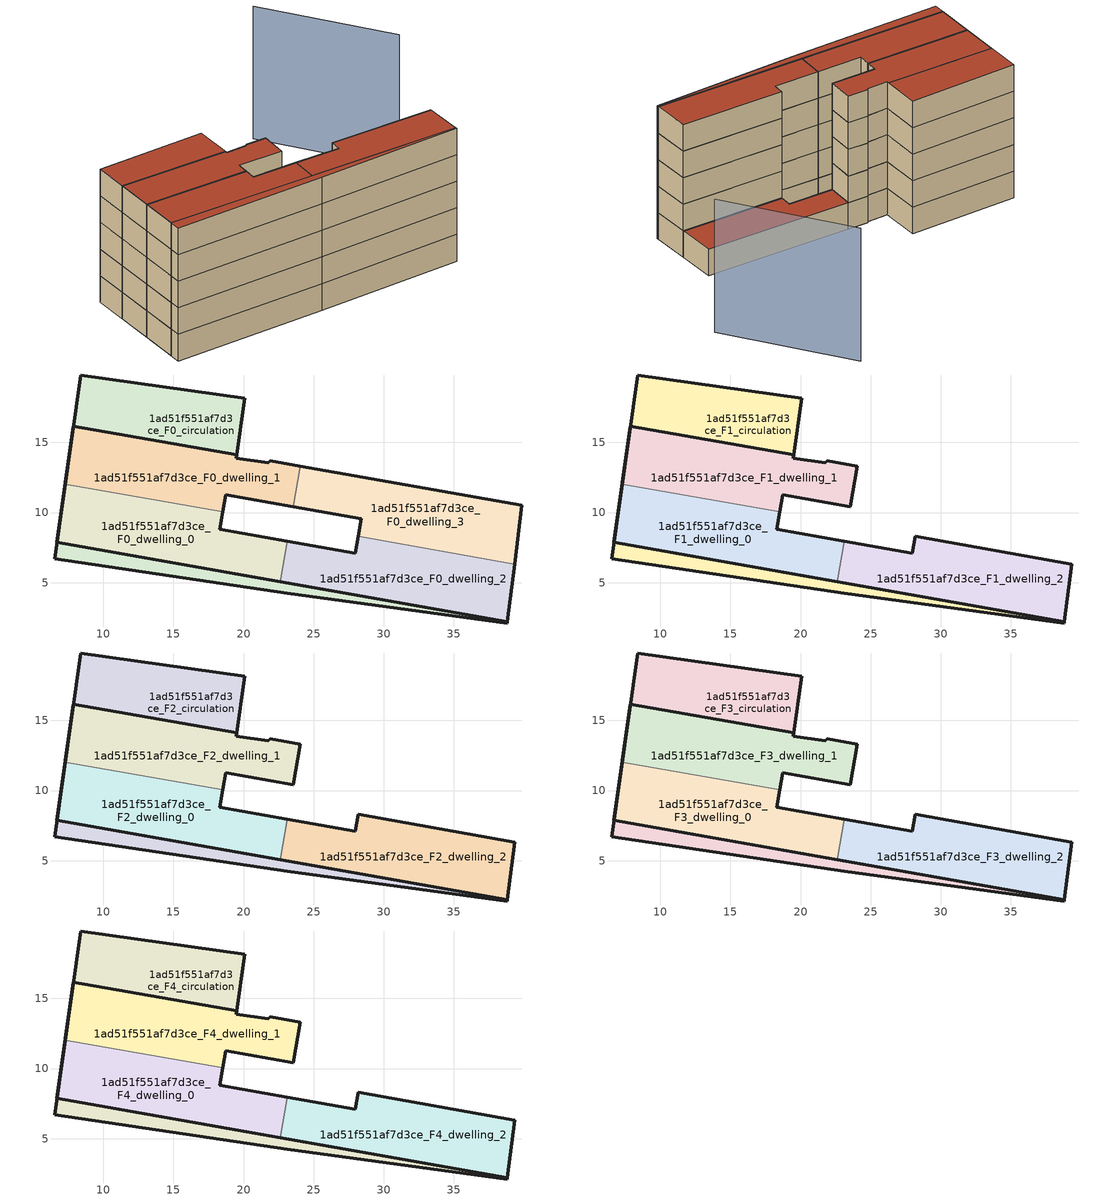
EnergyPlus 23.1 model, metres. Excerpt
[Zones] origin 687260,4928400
1ad51f551af7d3ce_F0_dwelling_0
 floor ground (EU_floor_Construction): 22.61,5.08 23.11,7.97 18.3,8.82 18.52,10.05 7.29,12.03 6.7,7.89 z0
 wall outside (EU_wall_Construction): 18.52,10.05 18.3,8.82 23.11,7.97 / 22.61,5.08 6.7,7.89 7.29,12.03 z0:3
 wall to 1ad51f551af7d3ce_F0_dwelling_2 (EU_wall_Construction): 23.11,7.97 22.61,5.08 z0:3
 wall to 1ad51f551af7d3ce_F0_dwelling_1 (EU_wall_Construction): 7.29,12.03 18.52,10.05 z0:3
1ad51f551af7d3ce_F0_dwelling_1
 floor ground (EU_floor_Construction): 23.55,10.42 24.06,13.3 21.89,13.68 21.78,13.55 19.47,13.88 19.5,14.11 7.88,16.16 7.29,12.03 18.52,10.05 18.73,11.27 z0
 wall outside (EU_wall_Construction): 23.55,10.42 18.73,11.27 18.52,10.05 / 7.29,12.03 7.88,16.16 19.5,14.11 19.47,13.88 21.78,13.55 21.89,13.68 24.06,13.3 z0:3
 wall to 1ad51f551af7d3ce_F0_dwelling_3 (EU_wall_Construction): 24.06,13.3 23.55,10.42 z0:3
1ad51f551af7d3ce_F0_dwelling_2
 floor ground (EU_floor_Construction): 38.81,2.23 39.32,6.33 28.16,8.3 27.95,7.12 23.11,7.97 22.61,5.08 z0
 wall outside (EU_wall_Construction): 39.32,6.33 38.81,2.23 22.61,5.08 / 23.11,7.97 27.95,7.12 28.16,8.3 z0:3
 wall to 1ad51f551af7d3ce_F0_dwelling_3 (EU_wall_Construction): 28.16,8.3 39.32,6.33 z0:3
1ad51f551af7d3ce_F0_dwelling_3
 floor ground (EU_floor_Construction): 39.32,6.33 39.85,10.52 24.06,13.3 23.55,10.42 28.39,9.57 28.16,8.3 z0
 wall outside (EU_wall_Construction): 24.06,13.3 39.85,10.52 39.32,6.33 / 28.16,8.3 28.39,9.57 23.55,10.42 z0:3
 roof outside (EU_roof_Construction): 39.85,10.52 39.32,6.33 28.16,8.3 28.39,9.57 23.55,10.42 24.06,13.3 z3
1ad51f551af7d3ce_F0_circulation
 floor ground (EU_floor_Construction): 38.81,2.23 38.8,2.13 23.1,4.24 6.53,6.71 8.4,19.81 20.09,18.15 19.47,13.88 19.5,14.11 7.88,16.16 6.7,7.89 z0
 wall outside (EU_wall_Construction): 8.4,19.81 6.53,6.71 23.1,4.24 38.8,2.13 38.81,2.23 6.7,7.89 7.88,16.16 19.5,14.11 19.47,13.88 20.09,18.15 8.4,19.81 z0:3
1ad51f551af7d3ce_F1_dwelling_0
 floor to 1ad51f551af7d3ce_F0_dwelling_0 (EU_floor_Construction): 22.61,5.08 23.11,7.97 18.3,8.82 18.52,10.05 7.29,12.03 6.7,7.89 z3
 wall outside (EU_wall_Construction): 18.52,10.05 18.3,8.82 23.11,7.97 / 22.61,5.08 6.7,7.89 7.29,12.03 z3:6
 wall to 1ad51f551af7d3ce_F1_dwelling_2 (EU_wall_Construction): 23.11,7.97 22.61,5.08 z3:6
 wall to 1ad51f551af7d3ce_F1_dwelling_1 (EU_wall_Construction): 7.29,12.03 18.52,10.05 z3:6
1ad51f551af7d3ce_F1_dwelling_1
 floor to 1ad51f551af7d3ce_F0_dwelling_1 (EU_floor_Construction): 23.55,10.42 24.06,13.3 21.89,13.68 21.78,13.55 19.47,13.88 19.5,14.11 7.88,16.16 7.29,12.03 18.52,10.05 18.73,11.27 z3
 wall outside (EU_wall_Construction): 7.29,12.03 7.88,16.16 19.5,14.11 19.47,13.88 21.78,13.55 21.89,13.68 24.06,13.3 23.55,10.42 18.73,11.27 18.52,10.05 z3:6
1ad51f551af7d3ce_F1_dwelling_2
 floor to 1ad51f551af7d3ce_F0_dwelling_2 (EU_floor_Construction): 38.81,2.23 39.32,6.33 28.16,8.3 27.95,7.12 23.11,7.97 22.61,5.08 z3
 wall outside (EU_wall_Construction): 23.11,7.97 27.95,7.12 28.16,8.3 39.32,6.33 38.81,2.23 22.61,5.08 z3:6
1ad51f551af7d3ce_F1_circulation
 floor to 1ad51f551af7d3ce_F0_circulation (EU_floor_Construction): 38.81,2.23 38.8,2.13 23.1,4.24 6.53,6.71 8.4,19.81 20.09,18.15 19.47,13.88 19.5,14.11 7.88,16.16 6.7,7.89 z3
 wall outside (EU_wall_Construction): 8.4,19.81 6.53,6.71 23.1,4.24 38.8,2.13 38.81,2.23 6.7,7.89 7.88,16.16 19.5,14.11 19.47,13.88 20.09,18.15 8.4,19.81 z3:6
1ad51f551af7d3ce_F2_dwelling_0
 floor to 1ad51f551af7d3ce_F1_dwelling_0 (EU_floor_Construction): 22.61,5.08 23.11,7.97 18.3,8.82 18.52,10.05 7.29,12.03 6.7,7.89 z6
 wall outside (EU_wall_Construction): 18.52,10.05 18.3,8.82 23.11,7.97 / 22.61,5.08 6.7,7.89 7.29,12.03 z6:9
 wall to 1ad51f551af7d3ce_F2_dwelling_2 (EU_wall_Construction): 23.11,7.97 22.61,5.08 z6:9
 wall to 1ad51f551af7d3ce_F2_dwelling_1 (EU_wall_Construction): 7.29,12.03 18.52,10.05 z6:9
1ad51f551af7d3ce_F2_dwelling_1
 floor to 1ad51f551af7d3ce_F1_dwelling_1 (EU_floor_Construction): 23.55,10.42 24.06,13.3 21.89,13.68 21.78,13.55 19.47,13.88 19.5,14.11 7.88,16.16 7.29,12.03 18.52,10.05 18.73,11.27 z6
 wall outside (EU_wall_Construction): 7.29,12.03 7.88,16.16 19.5,14.11 19.47,13.88 21.78,13.55 21.89,13.68 24.06,13.3 23.55,10.42 18.73,11.27 18.52,10.05 z6:9
1ad51f551af7d3ce_F2_dwelling_2
 floor to 1ad51f551af7d3ce_F1_dwelling_2 (EU_floor_Construction): 38.81,2.23 39.32,6.33 28.16,8.3 27.95,7.12 23.11,7.97 22.61,5.08 z6
 wall outside (EU_wall_Construction): 23.11,7.97 27.95,7.12 28.16,8.3 39.32,6.33 38.81,2.23 22.61,5.08 z6:9
1ad51f551af7d3ce_F2_circulation
 floor to 1ad51f551af7d3ce_F1_circulation (EU_floor_Construction): 38.81,2.23 38.8,2.13 23.1,4.24 6.53,6.71 8.4,19.81 20.09,18.15 19.47,13.88 19.5,14.11 7.88,16.16 6.7,7.89 z6
 wall outside (EU_wall_Construction): 8.4,19.81 6.53,6.71 23.1,4.24 38.8,2.13 38.81,2.23 6.7,7.89 7.88,16.16 19.5,14.11 19.47,13.88 20.09,18.15 8.4,19.81 z6:9
1ad51f551af7d3ce_F3_dwelling_0
 floor to 1ad51f551af7d3ce_F2_dwelling_0 (EU_floor_Construction): 22.61,5.08 23.11,7.97 18.3,8.82 18.52,10.05 7.29,12.03 6.7,7.89 z9
 wall outside (EU_wall_Construction): 18.52,10.05 18.3,8.82 23.11,7.97 / 22.61,5.08 6.7,7.89 7.29,12.03 z9:12
 wall to 1ad51f551af7d3ce_F3_dwelling_2 (EU_wall_Construction): 23.11,7.97 22.61,5.08 z9:12
 wall to 1ad51f551af7d3ce_F3_dwelling_1 (EU_wall_Construction): 7.29,12.03 18.52,10.05 z9:12
1ad51f551af7d3ce_F3_dwelling_1
 floor to 1ad51f551af7d3ce_F2_dwelling_1 (EU_floor_Construction): 23.55,10.42 24.06,13.3 21.89,13.68 21.78,13.55 19.47,13.88 19.5,14.11 7.88,16.16 7.29,12.03 18.52,10.05 18.73,11.27 z9
 wall outside (EU_wall_Construction): 7.29,12.03 7.88,16.16 19.5,14.11 19.47,13.88 21.78,13.55 21.89,13.68 24.06,13.3 23.55,10.42 18.73,11.27 18.52,10.05 z9:12
1ad51f551af7d3ce_F3_dwelling_2
 floor to 1ad51f551af7d3ce_F2_dwelling_2 (EU_floor_Construction): 38.81,2.23 39.32,6.33 28.16,8.3 27.95,7.12 23.11,7.97 22.61,5.08 z9
 wall outside (EU_wall_Construction): 23.11,7.97 27.95,7.12 28.16,8.3 39.32,6.33 38.81,2.23 22.61,5.08 z9:12
1ad51f551af7d3ce_F3_circulation
 floor to 1ad51f551af7d3ce_F2_circulation (EU_floor_Construction): 38.81,2.23 38.8,2.13 23.1,4.24 6.53,6.71 8.4,19.81 20.09,18.15 19.47,13.88 19.5,14.11 7.88,16.16 6.7,7.89 z9
 wall outside (EU_wall_Construction): 8.4,19.81 6.53,6.71 23.1,4.24 38.8,2.13 38.81,2.23 6.7,7.89 7.88,16.16 19.5,14.11 19.47,13.88 20.09,18.15 8.4,19.81 z9:12
1ad51f551af7d3ce_F4_dwelling_0
 floor to 1ad51f551af7d3ce_F3_dwelling_0 (EU_floor_Construction): 22.61,5.08 23.11,7.97 18.3,8.82 18.52,10.05 7.29,12.03 6.7,7.89 z12
 wall outside (EU_wall_Construction): 18.52,10.05 18.3,8.82 23.11,7.97 / 22.61,5.08 6.7,7.89 7.29,12.03 z12:15
 wall to 1ad51f551af7d3ce_F4_dwelling_2 (EU_wall_Construction): 23.11,7.97 22.61,5.08 z12:15
 wall to 1ad51f551af7d3ce_F4_dwelling_1 (EU_wall_Construction): 7.29,12.03 18.52,10.05 z12:15
 roof outside (EU_roof_Construction): 23.11,7.97 22.61,5.08 6.7,7.89 7.29,12.03 18.52,10.05 18.3,8.82 z15
1ad51f551af7d3ce_F4_dwelling_1
 floor to 1ad51f551af7d3ce_F3_dwelling_1 (EU_floor_Construction): 23.55,10.42 24.06,13.3 21.89,13.68 21.78,13.55 19.47,13.88 19.5,14.11 7.88,16.16 7.29,12.03 18.52,10.05 18.73,11.27 z12
 wall outside (EU_wall_Construction): 7.29,12.03 7.88,16.16 19.5,14.11 19.47,13.88 21.78,13.55 21.89,13.68 24.06,13.3 23.55,10.42 18.73,11.27 18.52,10.05 z12:15
 roof outside (EU_roof_Construction): 24.06,13.3 23.55,10.42 18.73,11.27 18.52,10.05 7.29,12.03 7.88,16.16 19.5,14.11 19.47,13.88 21.78,13.55 21.89,13.68 z15
1ad51f551af7d3ce_F4_dwelling_2
 floor to 1ad51f551af7d3ce_F3_dwelling_2 (EU_floor_Construction): 38.81,2.23 39.32,6.33 28.16,8.3 27.95,7.12 23.11,7.97 22.61,5.08 z12
 wall outside (EU_wall_Construction): 23.11,7.97 27.95,7.12 28.16,8.3 39.32,6.33 38.81,2.23 22.61,5.08 z12:15
 roof outside (EU_roof_Construction): 39.32,6.33 38.81,2.23 22.61,5.08 23.11,7.97 27.95,7.12 28.16,8.3 z15
1ad51f551af7d3ce_F4_circulation
 floor to 1ad51f551af7d3ce_F3_circulation (EU_floor_Construction): 38.81,2.23 38.8,2.13 23.1,4.24 6.53,6.71 8.4,19.81 20.09,18.15 19.47,13.88 19.5,14.11 7.88,16.16 6.7,7.89 z12
 wall outside (EU_wall_Construction): 8.4,19.81 6.53,6.71 23.1,4.24 38.8,2.13 38.81,2.23 6.7,7.89 7.88,16.16 19.5,14.11 19.47,13.88 20.09,18.15 8.4,19.81 z12:15
 roof outside (EU_roof_Construction): 38.8,2.13 38.81,2.23 6.7,7.89 7.88,16.16 19.5,14.11 19.47,13.88 20.09,18.15 8.4,19.81 6.53,6.71 23.1,4.24 z15
shading: 46.49,18.57 39.73,32.06 z0:15
[Building]
EU S2 Campaign: North Axis=0; Terrain=City; Solar Distribution=FullExterior
[Site:Location]
Bologna: Latitude=44.5; Longitude=11.25; Time Zone=1; Elevation=37
[SizingPeriod:WeatherFileDays]
AnnualSizingPeriod: Begin Month=1; Begin Day of Month=1; End Month=12; End Day of Month=31; Day of Week for Start Day=Monday; Use Weather File Daylight Saving Period=No; Use Weather File Rain and Snow Indicators=No
[MATERIAL]
EU_InternalMass_Material: Roughness=MediumRough; Thickness=0.1; Conductivity=1; Density=1800; Specific Heat=900; Thermal Absorptance=0.9; Solar Absorptance=0.7; Visible Absorptance=0.7
[MATERIAL:NOMASS] Roughness=MediumRough; Thermal Absorptance=0.9; Solar Absorptance=0.7; Visible Absorptance=0.7
Name | Thermal Resistance
EU_wall_NoMass | 0.905828
EU_roof_NoMass | 0.37593
EU_floor_NoMass | 0.67114
[CONSTRUCTION]
EU_wall_Construction: EU_wall_NoMass
EU_roof_Construction: EU_roof_NoMass
EU_floor_Construction: EU_floor_NoMass
EU_InternalMass_Construction: EU_InternalMass_Material
[ZONE] Type=1; Multiplier=1; Ceiling Height=autocalculate; Floor Area=autocalculate; Part of Total Floor Area=Yes
Name | Volume
1ad51f551af7d3ce_F0_dwelling_0; 1ad51f551af7d3ce_F1_dwelling_0; 1ad51f551af7d3ce_F2_dwelling_0; 1ad51f551af7d3ce_F3_dwelling_0; 1ad51f551af7d3ce_F4_dwelling_0; 1ad51f551af7d3ce_F0_dwelling_2; 1ad51f551af7d3ce_F1_dwelling_2; 1ad51f551af7d3ce_F2_dwelling_2; 1ad51f551af7d3ce_F3_dwelling_2; 1ad51f551af7d3ce_F4_dwelling_2 | 185
1ad51f551af7d3ce_F0_dwelling_1; 1ad51f551af7d3ce_F1_dwelling_1; 1ad51f551af7d3ce_F2_dwelling_1; 1ad51f551af7d3ce_F3_dwelling_1; 1ad51f551af7d3ce_F4_dwelling_1 | 185.027
1ad51f551af7d3ce_F0_dwelling_3 | 185.028
1ad51f551af7d3ce_F0_circulation; 1ad51f551af7d3ce_F1_circulation; 1ad51f551af7d3ce_F2_circulation; 1ad51f551af7d3ce_F3_circulation; 1ad51f551af7d3ce_F4_circulation | 206.543
[INTERNALMASS] Construction=EU_InternalMass_Construction
Name | Zone or ZoneList | Surface Area
1ad51f551af7d3ce_F0_dwelling_0_EU_InternalMass | 1ad51f551af7d3ce_F0_dwelling_0 | 61.6731
1ad51f551af7d3ce_F0_dwelling_1_EU_InternalMass | 1ad51f551af7d3ce_F0_dwelling_1 | 61.6731
1ad51f551af7d3ce_F0_dwelling_2_EU_InternalMass | 1ad51f551af7d3ce_F0_dwelling_2 | 61.6731
1ad51f551af7d3ce_F0_dwelling_3_EU_InternalMass | 1ad51f551af7d3ce_F0_dwelling_3 | 61.6731
1ad51f551af7d3ce_F1_dwelling_0_EU_InternalMass | 1ad51f551af7d3ce_F1_dwelling_0 | 123.346
1ad51f551af7d3ce_F1_dwelling_1_EU_InternalMass | 1ad51f551af7d3ce_F1_dwelling_1 | 61.6731
1ad51f551af7d3ce_F1_dwelling_2_EU_InternalMass | 1ad51f551af7d3ce_F1_dwelling_2 | 61.6731
1ad51f551af7d3ce_F2_dwelling_0_EU_InternalMass | 1ad51f551af7d3ce_F2_dwelling_0 | 123.346
1ad51f551af7d3ce_F2_dwelling_1_EU_InternalMass | 1ad51f551af7d3ce_F2_dwelling_1 | 61.6731
1ad51f551af7d3ce_F2_dwelling_2_EU_InternalMass | 1ad51f551af7d3ce_F2_dwelling_2 | 61.6731
1ad51f551af7d3ce_F3_dwelling_0_EU_InternalMass | 1ad51f551af7d3ce_F3_dwelling_0 | 123.346
1ad51f551af7d3ce_F3_dwelling_1_EU_InternalMass | 1ad51f551af7d3ce_F3_dwelling_1 | 61.6731
1ad51f551af7d3ce_F3_dwelling_2_EU_InternalMass | 1ad51f551af7d3ce_F3_dwelling_2 | 61.6731
1ad51f551af7d3ce_F4_dwelling_0_EU_InternalMass | 1ad51f551af7d3ce_F4_dwelling_0 | 123.346
1ad51f551af7d3ce_F4_dwelling_1_EU_InternalMass | 1ad51f551af7d3ce_F4_dwelling_1 | 61.6731
1ad51f551af7d3ce_F4_dwelling_2_EU_InternalMass | 1ad51f551af7d3ce_F4_dwelling_2 | 61.6731
[OTHEREQUIPMENT] Fuel Type=Electricity; Design Level Calculation Method=Watts/Area; Power per Zone Floor Area=1; Fraction Latent=0; Fraction Radiant=0; Fraction Lost=0; Carbon Dioxide Generation Rate=0; EndUse Subcategory=EU_Step8_InternalGains
Name | Zone or ZoneList or Space or SpaceList | Schedule
EU_Step8_InternalGain_1ad51f551af7d3ce_F0_dwelling_0_f000 | 1ad51f551af7d3ce_F0_dwelling_0 | EU_Step8_GainSchedule_1ad51f551af7d3ce_F0_dwelling_0_f000
EU_Step8_InternalGain_1ad51f551af7d3ce_F0_dwelling_1_f000 | 1ad51f551af7d3ce_F0_dwelling_1 | EU_Step8_GainSchedule_1ad51f551af7d3ce_F0_dwelling_1_f000
EU_Step8_InternalGain_1ad51f551af7d3ce_F0_dwelling_2_f000 | 1ad51f551af7d3ce_F0_dwelling_2 | EU_Step8_GainSchedule_1ad51f551af7d3ce_F0_dwelling_2_f000
EU_Step8_InternalGain_1ad51f551af7d3ce_F0_dwelling_3_f000 | 1ad51f551af7d3ce_F0_dwelling_3 | EU_Step8_GainSchedule_1ad51f551af7d3ce_F0_dwelling_3_f000
EU_Step8_InternalGain_1ad51f551af7d3ce_F1_dwelling_0_f000 | 1ad51f551af7d3ce_F1_dwelling_0 | EU_Step8_GainSchedule_1ad51f551af7d3ce_F1_dwelling_0_f000
EU_Step8_InternalGain_1ad51f551af7d3ce_F1_dwelling_1_f000 | 1ad51f551af7d3ce_F1_dwelling_1 | EU_Step8_GainSchedule_1ad51f551af7d3ce_F1_dwelling_1_f000
EU_Step8_InternalGain_1ad51f551af7d3ce_F1_dwelling_2_f000 | 1ad51f551af7d3ce_F1_dwelling_2 | EU_Step8_GainSchedule_1ad51f551af7d3ce_F1_dwelling_2_f000
EU_Step8_InternalGain_1ad51f551af7d3ce_F2_dwelling_0_f000 | 1ad51f551af7d3ce_F2_dwelling_0 | EU_Step8_GainSchedule_1ad51f551af7d3ce_F2_dwelling_0_f000
EU_Step8_InternalGain_1ad51f551af7d3ce_F2_dwelling_1_f000 | 1ad51f551af7d3ce_F2_dwelling_1 | EU_Step8_GainSchedule_1ad51f551af7d3ce_F2_dwelling_1_f000
EU_Step8_InternalGain_1ad51f551af7d3ce_F2_dwelling_2_f000 | 1ad51f551af7d3ce_F2_dwelling_2 | EU_Step8_GainSchedule_1ad51f551af7d3ce_F2_dwelling_2_f000
EU_Step8_InternalGain_1ad51f551af7d3ce_F3_dwelling_0_f000 | 1ad51f551af7d3ce_F3_dwelling_0 | EU_Step8_GainSchedule_1ad51f551af7d3ce_F3_dwelling_0_f000
EU_Step8_InternalGain_1ad51f551af7d3ce_F3_dwelling_1_f000 | 1ad51f551af7d3ce_F3_dwelling_1 | EU_Step8_GainSchedule_1ad51f551af7d3ce_F3_dwelling_1_f000
EU_Step8_InternalGain_1ad51f551af7d3ce_F3_dwelling_2_f000 | 1ad51f551af7d3ce_F3_dwelling_2 | EU_Step8_GainSchedule_1ad51f551af7d3ce_F3_dwelling_2_f000
EU_Step8_InternalGain_1ad51f551af7d3ce_F4_dwelling_0_f000 | 1ad51f551af7d3ce_F4_dwelling_0 | EU_Step8_GainSchedule_1ad51f551af7d3ce_F4_dwelling_0_f000
EU_Step8_InternalGain_1ad51f551af7d3ce_F4_dwelling_1_f000 | 1ad51f551af7d3ce_F4_dwelling_1 | EU_Step8_GainSchedule_1ad51f551af7d3ce_F4_dwelling_1_f000
EU_Step8_InternalGain_1ad51f551af7d3ce_F4_dwelling_2_f000 | 1ad51f551af7d3ce_F4_dwelling_2 | EU_Step8_GainSchedule_1ad51f551af7d3ce_F4_dwelling_2_f000
[ZONEINFILTRATION:DESIGNFLOWRATE] Schedule=EU_AlwaysOn; Design Flow Rate Calculation Method=Flow/Area; Flow Rate per Floor Area=0.0005; Constant Term Coefficient=1; Temperature Term Coefficient=0; Velocity Term Coefficient=0; Velocity Squared Term Coefficient=0
Name | Zone or ZoneList or Space or SpaceList
EU_Circulation_Infiltration_1ad51f551af7d3ce_F0_circulation | 1ad51f551af7d3ce_F0_circulation
EU_Circulation_Infiltration_1ad51f551af7d3ce_F1_circulation | 1ad51f551af7d3ce_F1_circulation
EU_Circulation_Infiltration_1ad51f551af7d3ce_F2_circulation | 1ad51f551af7d3ce_F2_circulation
EU_Circulation_Infiltration_1ad51f551af7d3ce_F3_circulation | 1ad51f551af7d3ce_F3_circulation
EU_Circulation_Infiltration_1ad51f551af7d3ce_F4_circulation | 1ad51f551af7d3ce_F4_circulation
[ZONEVENTILATION:DESIGNFLOWRATE] Schedule=EU_AlwaysOn; Design Flow Rate Calculation Method=AirChanges/Hour; Air Changes per Hour=0.73129; Ventilation Type=Natural; Fan Pressure Rise=0; Fan Total Efficiency=1; Constant Term Coefficient=1; Temperature Term Coefficient=0; Velocity Term Coefficient=0; Velocity Squared Term Coefficient=0; Minimum Indoor Temperature=-100; Maximum Indoor Temperature=100; Delta Temperature=-100; Minimum Outdoor Temperature=-100; Maximum Outdoor Temperature=100; Maximum Wind Speed=40
Name | Zone or ZoneList or Space or SpaceList
EU_ConstantAir_1ad51f551af7d3ce_F0_dwelling_0 | 1ad51f551af7d3ce_F0_dwelling_0
EU_ConstantAir_1ad51f551af7d3ce_F0_dwelling_1 | 1ad51f551af7d3ce_F0_dwelling_1
EU_ConstantAir_1ad51f551af7d3ce_F0_dwelling_2 | 1ad51f551af7d3ce_F0_dwelling_2
EU_ConstantAir_1ad51f551af7d3ce_F0_dwelling_3 | 1ad51f551af7d3ce_F0_dwelling_3
EU_ConstantAir_1ad51f551af7d3ce_F1_dwelling_0 | 1ad51f551af7d3ce_F1_dwelling_0
EU_ConstantAir_1ad51f551af7d3ce_F1_dwelling_1 | 1ad51f551af7d3ce_F1_dwelling_1
EU_ConstantAir_1ad51f551af7d3ce_F1_dwelling_2 | 1ad51f551af7d3ce_F1_dwelling_2
EU_ConstantAir_1ad51f551af7d3ce_F2_dwelling_0 | 1ad51f551af7d3ce_F2_dwelling_0
EU_ConstantAir_1ad51f551af7d3ce_F2_dwelling_1 | 1ad51f551af7d3ce_F2_dwelling_1
EU_ConstantAir_1ad51f551af7d3ce_F2_dwelling_2 | 1ad51f551af7d3ce_F2_dwelling_2
EU_ConstantAir_1ad51f551af7d3ce_F3_dwelling_0 | 1ad51f551af7d3ce_F3_dwelling_0
EU_ConstantAir_1ad51f551af7d3ce_F3_dwelling_1 | 1ad51f551af7d3ce_F3_dwelling_1
EU_ConstantAir_1ad51f551af7d3ce_F3_dwelling_2 | 1ad51f551af7d3ce_F3_dwelling_2
EU_ConstantAir_1ad51f551af7d3ce_F4_dwelling_0 | 1ad51f551af7d3ce_F4_dwelling_0
EU_ConstantAir_1ad51f551af7d3ce_F4_dwelling_1 | 1ad51f551af7d3ce_F4_dwelling_1
EU_ConstantAir_1ad51f551af7d3ce_F4_dwelling_2 | 1ad51f551af7d3ce_F4_dwelling_2
[HVACTEMPLATE:THERMOSTAT] Constant Heating Setpoint=20; Constant Cooling Setpoint=50
EU_HeatOnly_1ad51f551af7d3ce_F0_dwelling_0; EU_HeatOnly_1ad51f551af7d3ce_F0_dwelling_1; EU_HeatOnly_1ad51f551af7d3ce_F0_dwelling_2; EU_HeatOnly_1ad51f551af7d3ce_F0_dwelling_3; EU_HeatOnly_1ad51f551af7d3ce_F1_dwelling_0; EU_HeatOnly_1ad51f551af7d3ce_F1_dwelling_1; EU_HeatOnly_1ad51f551af7d3ce_F1_dwelling_2; EU_HeatOnly_1ad51f551af7d3ce_F2_dwelling_0; EU_HeatOnly_1ad51f551af7d3ce_F2_dwelling_1; EU_HeatOnly_1ad51f551af7d3ce_F2_dwelling_2; EU_HeatOnly_1ad51f551af7d3ce_F3_dwelling_0; EU_HeatOnly_1ad51f551af7d3ce_F3_dwelling_1; EU_HeatOnly_1ad51f551af7d3ce_F3_dwelling_2; EU_HeatOnly_1ad51f551af7d3ce_F4_dwelling_0; EU_HeatOnly_1ad51f551af7d3ce_F4_dwelling_1; EU_HeatOnly_1ad51f551af7d3ce_F4_dwelling_2
[HVACTEMPLATE:ZONE:IDEALLOADSAIRSYSTEM] System Availability Schedule=EU_AlwaysOn; Maximum Heating Supply Air Temperature=50; Minimum Cooling Supply Air Temperature=13; Maximum Heating Supply Air Humidity Ratio=0.0156; Minimum Cooling Supply Air Humidity Ratio=0.0077; Heating Limit=NoLimit; Cooling Limit=NoLimit; Heating Availability Schedule=EU_AlwaysOn; Cooling Availability Schedule=EU_CoolingOff; Dehumidification Control Type=ConstantSensibleHeatRatio; Cooling Sensible Heat Ratio=0.7; Dehumidification Setpoint=60; Humidification Control Type=None; Humidification Setpoint=30; Outdoor Air Method=None; Outdoor Air Flow Rate per Person=0.00944; Outdoor Air Flow Rate per Zone Floor Area=0; Outdoor Air Flow Rate per Zone=0; Demand Controlled Ventilation Type=None; Outdoor Air Economizer Type=NoEconomizer; Heat Recovery Type=None; Sensible Heat Recovery Effectiveness=0.7; Latent Heat Recovery Effectiveness=0.65
Name | Template Thermostat
1ad51f551af7d3ce_F0_dwelling_0 | EU_HeatOnly_1ad51f551af7d3ce_F0_dwelling_0
1ad51f551af7d3ce_F0_dwelling_1 | EU_HeatOnly_1ad51f551af7d3ce_F0_dwelling_1
1ad51f551af7d3ce_F0_dwelling_2 | EU_HeatOnly_1ad51f551af7d3ce_F0_dwelling_2
1ad51f551af7d3ce_F0_dwelling_3 | EU_HeatOnly_1ad51f551af7d3ce_F0_dwelling_3
1ad51f551af7d3ce_F1_dwelling_0 | EU_HeatOnly_1ad51f551af7d3ce_F1_dwelling_0
1ad51f551af7d3ce_F1_dwelling_1 | EU_HeatOnly_1ad51f551af7d3ce_F1_dwelling_1
1ad51f551af7d3ce_F1_dwelling_2 | EU_HeatOnly_1ad51f551af7d3ce_F1_dwelling_2
1ad51f551af7d3ce_F2_dwelling_0 | EU_HeatOnly_1ad51f551af7d3ce_F2_dwelling_0
1ad51f551af7d3ce_F2_dwelling_1 | EU_HeatOnly_1ad51f551af7d3ce_F2_dwelling_1
1ad51f551af7d3ce_F2_dwelling_2 | EU_HeatOnly_1ad51f551af7d3ce_F2_dwelling_2
1ad51f551af7d3ce_F3_dwelling_0 | EU_HeatOnly_1ad51f551af7d3ce_F3_dwelling_0
1ad51f551af7d3ce_F3_dwelling_1 | EU_HeatOnly_1ad51f551af7d3ce_F3_dwelling_1
1ad51f551af7d3ce_F3_dwelling_2 | EU_HeatOnly_1ad51f551af7d3ce_F3_dwelling_2
1ad51f551af7d3ce_F4_dwelling_0 | EU_HeatOnly_1ad51f551af7d3ce_F4_dwelling_0
1ad51f551af7d3ce_F4_dwelling_1 | EU_HeatOnly_1ad51f551af7d3ce_F4_dwelling_1
1ad51f551af7d3ce_F4_dwelling_2 | EU_HeatOnly_1ad51f551af7d3ce_F4_dwelling_2
[SIZING:ZONE] Zone Cooling Design Supply Air Temperature Input Method=SupplyAirTemperature; Zone Cooling Design Supply Air Temperature=13; Zone Heating Design Supply Air Temperature Input Method=SupplyAirTemperature; Zone Heating Design Supply Air Temperature=50; Zone Cooling Design Supply Air Humidity Ratio=0.008; Zone Heating Design Supply Air Humidity Ratio=0.008; Cooling Design Air Flow Method=DesignDay; Cooling Design Air Flow Rate=0; Cooling Minimum Air Flow per Zone Floor Area=0.000762; Cooling Minimum Air Flow=0; Cooling Minimum Air Flow Fraction=0.2; Heating Design Air Flow Method=DesignDay; Heating Design Air Flow Rate=0; Heating Maximum Air Flow per Zone Floor Area=0.002032; Heating Maximum Air Flow=0.141576; Heating Maximum Air Flow Fraction=0.3; Account for Dedicated Outdoor Air System=No; Dedicated Outdoor Air System Control Strategy=NeutralSupplyAir; Dedicated Outdoor Air Low Setpoint Temperature for Design=autosize; Dedicated Outdoor Air High Setpoint Temperature for Design=autosize; Zone Load Sizing Method=Sensible Load Only No Latent Load; Zone Latent Cooling Design Supply Air Humidity Ratio Input Method=HumidityRatioDifference; Zone Cooling Design Supply Air Humidity Ratio Difference=0.005; Zone Latent Heating Design Supply Air Humidity Ratio Input Method=HumidityRatioDifference; Zone Humidification Design Supply Air Humidity Ratio Difference=0.005
1ad51f551af7d3ce_F0_dwelling_0; 1ad51f551af7d3ce_F0_dwelling_1; 1ad51f551af7d3ce_F0_dwelling_2; 1ad51f551af7d3ce_F0_dwelling_3; 1ad51f551af7d3ce_F1_dwelling_0; 1ad51f551af7d3ce_F1_dwelling_1; 1ad51f551af7d3ce_F1_dwelling_2; 1ad51f551af7d3ce_F2_dwelling_0; 1ad51f551af7d3ce_F2_dwelling_1; 1ad51f551af7d3ce_F2_dwelling_2; 1ad51f551af7d3ce_F3_dwelling_0; 1ad51f551af7d3ce_F3_dwelling_1; 1ad51f551af7d3ce_F3_dwelling_2; 1ad51f551af7d3ce_F4_dwelling_0; 1ad51f551af7d3ce_F4_dwelling_1; 1ad51f551af7d3ce_F4_dwelling_2
[SCHEDULE:CONSTANT]
Name | Hourly Value
EU_AlwaysOn | 1
EU_CoolingOff | 0
[SCHEDULE:FILE] Column Number=1; Rows to Skip at Top=0; Number of Hours of Data=8760; Column Separator=Comma; Interpolate to Timestep=No; Minutes per Item=60; Adjust Schedule for Daylight Savings=Yes
Name | File
EU_Step8_GainSchedule_1ad51f551af7d3ce_F0_dwelling_0_f000 | ../../schedules/1ad51f551af7d3ce/1ad51f551af7d3ce_F0_dwelling_0_f000_gain.csv
EU_Step8_GainSchedule_1ad51f551af7d3ce_F0_dwelling_1_f000 | ../../schedules/1ad51f551af7d3ce/1ad51f551af7d3ce_F0_dwelling_1_f000_gain.csv
EU_Step8_GainSchedule_1ad51f551af7d3ce_F0_dwelling_2_f000 | ../../schedules/1ad51f551af7d3ce/1ad51f551af7d3ce_F0_dwelling_2_f000_gain.csv
EU_Step8_GainSchedule_1ad51f551af7d3ce_F0_dwelling_3_f000 | ../../schedules/1ad51f551af7d3ce/1ad51f551af7d3ce_F0_dwelling_3_f000_gain.csv
EU_Step8_GainSchedule_1ad51f551af7d3ce_F1_dwelling_0_f000 | ../../schedules/1ad51f551af7d3ce/1ad51f551af7d3ce_F1_dwelling_0_f000_gain.csv
EU_Step8_GainSchedule_1ad51f551af7d3ce_F1_dwelling_1_f000 | ../../schedules/1ad51f551af7d3ce/1ad51f551af7d3ce_F1_dwelling_1_f000_gain.csv
EU_Step8_GainSchedule_1ad51f551af7d3ce_F1_dwelling_2_f000 | ../../schedules/1ad51f551af7d3ce/1ad51f551af7d3ce_F1_dwelling_2_f000_gain.csv
EU_Step8_GainSchedule_1ad51f551af7d3ce_F2_dwelling_0_f000 | ../../schedules/1ad51f551af7d3ce/1ad51f551af7d3ce_F2_dwelling_0_f000_gain.csv
EU_Step8_GainSchedule_1ad51f551af7d3ce_F2_dwelling_1_f000 | ../../schedules/1ad51f551af7d3ce/1ad51f551af7d3ce_F2_dwelling_1_f000_gain.csv
EU_Step8_GainSchedule_1ad51f551af7d3ce_F2_dwelling_2_f000 | ../../schedules/1ad51f551af7d3ce/1ad51f551af7d3ce_F2_dwelling_2_f000_gain.csv
EU_Step8_GainSchedule_1ad51f551af7d3ce_F3_dwelling_0_f000 | ../../schedules/1ad51f551af7d3ce/1ad51f551af7d3ce_F3_dwelling_0_f000_gain.csv
EU_Step8_GainSchedule_1ad51f551af7d3ce_F3_dwelling_1_f000 | ../../schedules/1ad51f551af7d3ce/1ad51f551af7d3ce_F3_dwelling_1_f000_gain.csv
EU_Step8_GainSchedule_1ad51f551af7d3ce_F3_dwelling_2_f000 | ../../schedules/1ad51f551af7d3ce/1ad51f551af7d3ce_F3_dwelling_2_f000_gain.csv
EU_Step8_GainSchedule_1ad51f551af7d3ce_F4_dwelling_0_f000 | ../../schedules/1ad51f551af7d3ce/1ad51f551af7d3ce_F4_dwelling_0_f000_gain.csv
EU_Step8_GainSchedule_1ad51f551af7d3ce_F4_dwelling_1_f000 | ../../schedules/1ad51f551af7d3ce/1ad51f551af7d3ce_F4_dwelling_1_f000_gain.csv
EU_Step8_GainSchedule_1ad51f551af7d3ce_F4_dwelling_2_f000 | ../../schedules/1ad51f551af7d3ce/1ad51f551af7d3ce_F4_dwelling_2_f000_gain.csv
